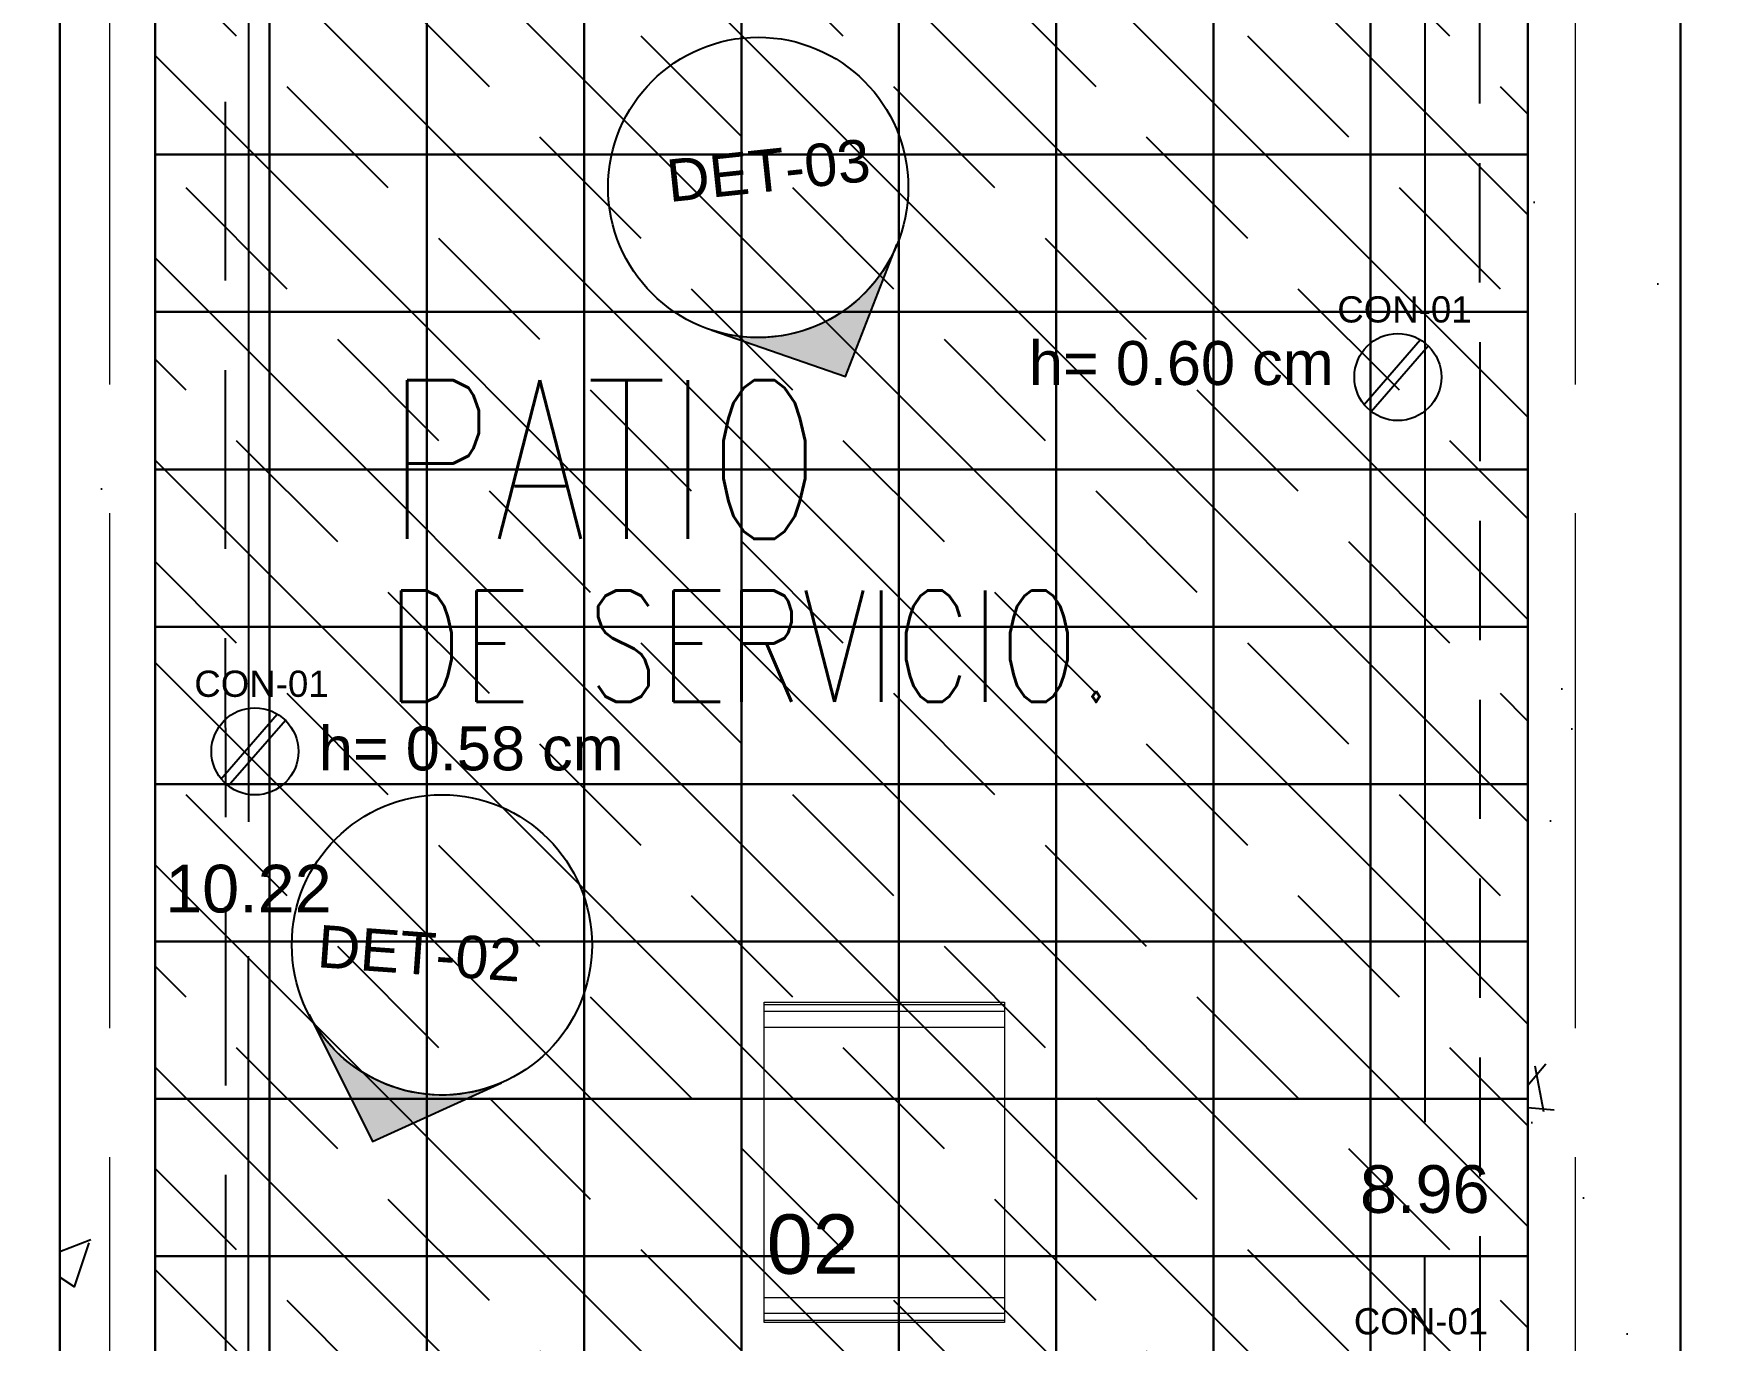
# Model space of a CAD drawing. Header units: millimetres. Extents: x 10930 to 21977, y 3784 to 7635.
# Drawn here: x 10969.24 to 10972.793, y 3815.96 to 3818.699 of the extents above; entities that cross this region are included whole.
import ezdxf

# ---------------------------------------------------------------- set-up
doc = ezdxf.new("R2010")
doc.units = ezdxf.units.MM
doc.linetypes.add('ACAD_ISO02W100', pattern=[15, 12, -3])
doc.linetypes.add('X-BB-NEW$0$HIDDEN2', pattern=[0.1875, 0.125, -0.0625])
for name, color, linetype, lineweight in [('CONTACTOS', 116, 'Continuous', 18), ('COTAS', 116, 'ACAD_ISO02W100', 20), ('INFORMACION DE AREAS', 64, 'Continuous', 18), ('PLAFON', 94, 'Continuous', 25)]:
    doc.layers.add(name, color=color, linetype=linetype, lineweight=lineweight)
for name, color, linetype in [('CORTE', 224, 'Continuous'), ('IMAGENES', 80, 'Continuous'), ('MEDIDAS.', 75, 'Continuous'), ('MUROS - ARQ.', 116, 'Continuous'), ('MUROS ACABADO.', 60, 'Continuous'), ('PISO PATIO PUBLICO', 81, 'Continuous')]:
    doc.layers.add(name, color=color, linetype=linetype)
doc.layers.add('MUEBLES', color=7, linetype='Continuous', lineweight=18, true_color=0xadff5c)
doc.styles.add('ROMANS', font='romans.shx', dxfattribs={"width": 0.75})
doc.styles.get("Standard").update_dxf_attribs({"font": 'arial.ttf'})
doc.dimstyles.get("Standard").update_dxf_attribs({"dimtxt": 0.15, "dimasz": 0.18, "dimexe": 0.18, "dimexo": 0.0625, "dimgap": 0.09, "dimtad": 0, "dimtih": 1, "dimtoh": 1, "dimzin": 0, "dimdsep": 46, "dimtxsty": 'Standard', "dimblk2": 'ARCHTICK', "dimcen": 0.09, "dimadec": 0, "dimazin": 0, "dimtfac": 1, "dimtofl": 0, "dimtmove": 0, "dimatfit": 3, "dimfxl": 1, "dimtolj": 1, "dimtzin": 0, "dimarcsym": 0})

# ---------------------------------------------------------------- blocks, each defined once
blk = doc.blocks.new('*D156')
at = {"layer": 'Defpoints', "color": 0, "transparency": 16777216}
for p in [(10969.73033308479, 3822.01586480804), (10969.49504958172, 3811.795864808041), (10969.69059859015, 3811.795864808041)]:
    blk.add_point(p, dxfattribs=at)
at = {"layer": 'MEDIDAS.', "color": 0, "lineweight": -2, "transparency": 16777216}
for p, q in [((10969.73033308479, 3822.01586480804), (10969.69059859015, 3822.01586480804)), ((10969.69059859015, 3821.91586480804), (10969.69059859015, 3817.046922106812)), ((10969.69059859015, 3811.895864808041), (10969.69059859015, 3816.764807509268)), ((10969.49504958172, 3811.795864808041), (10969.69059859015, 3811.795864808041))]:
    blk.add_line(p, q, dxfattribs=at)
at = {"layer": 'MEDIDAS.', "color": 0, "transparency": 16777216}
for points in [[(10969.67393192348, 3821.91586480804), (10969.70726525681, 3821.91586480804), (10969.69059859015, 3822.01586480804)], [(10969.67393192348, 3811.895864808041), (10969.70726525681, 3811.895864808041), (10969.69059859015, 3811.795864808041)]]:
    blk.add_solid(points, dxfattribs=at)
at = {"layer": 'MEDIDAS.', "color": 0, "transparency": 16777216, "insert": (10969.69059859015, 3816.905864808042), "char_height": 0.1, "attachment_point": 5}
blk.add_mtext('\\A1;10.22', dxfattribs=at)
blk = doc.blocks.new('_ArchTick')
at = {"color": 0, "linetype": 'ByBlock', "const_width": 0.15}
blk.add_lwpolyline([(-0.5, -0.5), (0.5, 0.5)], dxfattribs=at)
blk = doc.blocks.new('*D157')
at = {"layer": 'Defpoints', "color": 0, "transparency": 16777216}
for p in [(10972.37504958172, 3820.75586480804), (10972.15854647204, 3811.79586480804), (10972.37504958172, 3811.79586480804)]:
    blk.add_point(p, dxfattribs=at)
at = {"layer": 'MEDIDAS.', "color": 0, "lineweight": -2, "transparency": 16777216}
for p, q in [((10972.37504958172, 3820.75586480804), (10972.15854647204, 3820.75586480804)), ((10972.15854647204, 3820.65586480804), (10972.15854647204, 3816.416922106812)), ((10972.15854647204, 3811.89586480804), (10972.15854647204, 3816.134807509268)), ((10972.37504958172, 3811.79586480804), (10972.15854647204, 3811.79586480804))]:
    blk.add_line(p, q, dxfattribs=at)
at = {"layer": 'MEDIDAS.', "color": 0, "transparency": 16777216}
for points in [[(10972.14187980538, 3820.65586480804), (10972.17521313871, 3820.65586480804), (10972.15854647204, 3820.75586480804)], [(10972.14187980538, 3811.89586480804), (10972.17521313871, 3811.89586480804), (10972.15854647204, 3811.79586480804)]]:
    blk.add_solid(points, dxfattribs=at)
at = {"layer": 'MEDIDAS.', "color": 0, "transparency": 16777216, "insert": (10972.15854647204, 3816.275864808042), "char_height": 0.1, "attachment_point": 5}
blk.add_mtext('\\A1;8.96', dxfattribs=at)
blk = doc.blocks.new('contactos verdes')
at = {"layer": 'CONTACTOS', "lineweight": -3}
for p, q in [((10969.6327889929, 3817.136247139753), (10969.75099027593, 3817.272717768882)), ((10969.64811186494, 3817.122412171466), (10969.7681011776, 3817.259925018298))]:
    blk.add_line(p, q, dxfattribs=at)
blk.add_circle((10969.70426954339, 3817.194335356585), 0.09125036660980475, dxfattribs=at)
at = {"layer": 'CONTACTOS', "color": 7}
for p in [(10969.57711647813, 3817.308757192327), (10972.00975404698, 3815.971741214884)]:
    blk.add_text('CON-01', height=0.05503624369423085, dxfattribs=at).set_placement(p)
at = {"layer": 'CONTACTOS', "color": 124}
blk.add_text('h= 0.58 cm', height=0.09204336248979246, dxfattribs=at).set_placement((10969.8383822914, 3817.154561897663))
blk = doc.blocks.new('COTAS COLOR VERDE')
at = {"layer": 'COTAS', "ltscale": 0.09}
for points in [[(10969.40013195667, 3811.213733478573), (10969.40013195667, 3822.792661706981)], [(10972.47504958172, 3811.213733478573), (10972.47504958172, 3822.792661706981)]]:
    blk.add_lwpolyline(points, dxfattribs=at)
blk = doc.blocks.new('PISO VERDE')
at = {"layer": 'PISO PATIO PUBLICO'}
for points in [[(10969.49504958172, 3818.44586480804), (10969.49504958172, 3818.77586480804), (10969.73504958172, 3818.77586480804), (10969.73504958172, 3818.44586480804), (10969.49504958172, 3818.44586480804)], [(10969.73504958172, 3818.44586480804), (10969.73504958172, 3818.77586480804), (10970.06504958172, 3818.77586480804), (10970.06504958172, 3818.44586480804), (10969.73504958172, 3818.44586480804)], [(10970.06504958172, 3818.44586480804), (10970.06504958172, 3818.77586480804), (10970.39504958172, 3818.77586480804), (10970.39504958172, 3818.44586480804), (10970.06504958172, 3818.44586480804)], [(10970.39504958172, 3818.44586480804), (10970.39504958172, 3818.77586480804), (10970.72504958172, 3818.77586480804), (10970.72504958172, 3818.44586480804), (10970.39504958172, 3818.44586480804)], [(10970.72504958172, 3818.44586480804), (10970.72504958172, 3818.77586480804), (10971.05504958172, 3818.77586480804), (10971.05504958172, 3818.44586480804), (10970.72504958172, 3818.44586480804)], [(10971.05504958172, 3818.44586480804), (10971.05504958172, 3818.77586480804), (10971.38504958172, 3818.77586480804), (10971.38504958172, 3818.44586480804), (10971.05504958172, 3818.44586480804)], [(10971.38504958172, 3818.44586480804), (10971.38504958172, 3818.77586480804), (10971.71504958172, 3818.77586480804), (10971.71504958172, 3818.44586480804), (10971.38504958172, 3818.44586480804)], [(10971.71504958172, 3818.44586480804), (10971.71504958172, 3818.77586480804), (10972.04504958172, 3818.77586480804), (10972.04504958172, 3818.44586480804), (10971.71504958172, 3818.44586480804)], [(10972.04504958172, 3818.44586480804), (10972.04504958172, 3818.77586480804), (10972.37504958172, 3818.77586480804), (10972.37504958172, 3818.44586480804), (10972.04504958172, 3818.44586480804)], [(10969.49504958172, 3818.11586480804), (10969.49504958172, 3818.44586480804), (10969.73504958172, 3818.44586480804), (10969.73504958172, 3818.11586480804), (10969.49504958172, 3818.11586480804)], [(10969.73504958172, 3818.11586480804), (10969.73504958172, 3818.44586480804), (10970.06504958172, 3818.44586480804), (10970.06504958172, 3818.11586480804), (10969.73504958172, 3818.11586480804)], [(10970.06504958172, 3818.11586480804), (10970.06504958172, 3818.44586480804), (10970.39504958172, 3818.44586480804), (10970.39504958172, 3818.11586480804), (10970.06504958172, 3818.11586480804)], [(10970.39504958172, 3818.11586480804), (10970.39504958172, 3818.44586480804), (10970.72504958172, 3818.44586480804), (10970.72504958172, 3818.11586480804), (10970.39504958172, 3818.11586480804)], [(10970.72504958172, 3818.11586480804), (10970.72504958172, 3818.44586480804), (10971.05504958172, 3818.44586480804), (10971.05504958172, 3818.11586480804), (10970.72504958172, 3818.11586480804)], [(10971.05504958172, 3818.11586480804), (10971.05504958172, 3818.44586480804), (10971.38504958172, 3818.44586480804), (10971.38504958172, 3818.11586480804), (10971.05504958172, 3818.11586480804)], [(10971.38504958172, 3818.11586480804), (10971.38504958172, 3818.44586480804), (10971.71504958172, 3818.44586480804), (10971.71504958172, 3818.11586480804), (10971.38504958172, 3818.11586480804)], [(10971.71504958172, 3818.11586480804), (10971.71504958172, 3818.44586480804), (10972.04504958172, 3818.44586480804), (10972.04504958172, 3818.11586480804), (10971.71504958172, 3818.11586480804)], [(10972.04504958172, 3818.11586480804), (10972.04504958172, 3818.44586480804), (10972.37504958172, 3818.44586480804), (10972.37504958172, 3818.11586480804), (10972.04504958172, 3818.11586480804)], [(10969.49504958172, 3817.785864808041), (10969.49504958172, 3818.11586480804), (10969.73504958172, 3818.11586480804), (10969.73504958172, 3817.785864808041), (10969.49504958172, 3817.785864808041)], [(10969.73504958172, 3817.785864808041), (10969.73504958172, 3818.11586480804), (10970.06504958172, 3818.11586480804), (10970.06504958172, 3817.785864808041), (10969.73504958172, 3817.785864808041)], [(10970.06504958172, 3817.785864808041), (10970.06504958172, 3818.11586480804), (10970.39504958172, 3818.11586480804), (10970.39504958172, 3817.785864808041), (10970.06504958172, 3817.785864808041)], [(10970.39504958172, 3817.785864808041), (10970.39504958172, 3818.11586480804), (10970.72504958172, 3818.11586480804), (10970.72504958172, 3817.785864808041), (10970.39504958172, 3817.785864808041)], [(10970.72504958172, 3817.785864808041), (10970.72504958172, 3818.11586480804), (10971.05504958172, 3818.11586480804), (10971.05504958172, 3817.785864808041), (10970.72504958172, 3817.785864808041)], [(10971.05504958172, 3817.785864808041), (10971.05504958172, 3818.11586480804), (10971.38504958172, 3818.11586480804), (10971.38504958172, 3817.785864808041), (10971.05504958172, 3817.785864808041)], [(10971.38504958172, 3817.785864808041), (10971.38504958172, 3818.11586480804), (10971.71504958172, 3818.11586480804), (10971.71504958172, 3817.785864808041), (10971.38504958172, 3817.785864808041)], [(10971.71504958172, 3817.785864808041), (10971.71504958172, 3818.11586480804), (10972.04504958172, 3818.11586480804), (10972.04504958172, 3817.785864808041), (10971.71504958172, 3817.785864808041)], [(10972.04504958172, 3817.785864808041), (10972.04504958172, 3818.11586480804), (10972.37504958172, 3818.11586480804), (10972.37504958172, 3817.785864808041), (10972.04504958172, 3817.785864808041)], [(10969.49504958172, 3817.455864808041), (10969.49504958172, 3817.785864808041), (10969.73504958172, 3817.785864808041), (10969.73504958172, 3817.455864808041), (10969.49504958172, 3817.455864808041)], [(10969.73504958172, 3817.455864808041), (10969.73504958172, 3817.785864808041), (10970.06504958172, 3817.785864808041), (10970.06504958172, 3817.455864808041), (10969.73504958172, 3817.455864808041)], [(10970.06504958172, 3817.455864808041), (10970.06504958172, 3817.785864808041), (10970.39504958172, 3817.785864808041), (10970.39504958172, 3817.455864808041), (10970.06504958172, 3817.455864808041)], [(10970.39504958172, 3817.455864808041), (10970.39504958172, 3817.785864808041), (10970.72504958172, 3817.785864808041), (10970.72504958172, 3817.455864808041), (10970.39504958172, 3817.455864808041)], [(10970.72504958172, 3817.455864808041), (10970.72504958172, 3817.785864808041), (10971.05504958172, 3817.785864808041), (10971.05504958172, 3817.455864808041), (10970.72504958172, 3817.455864808041)], [(10971.05504958172, 3817.455864808041), (10971.05504958172, 3817.785864808041), (10971.38504958172, 3817.785864808041), (10971.38504958172, 3817.455864808041), (10971.05504958172, 3817.455864808041)], [(10971.38504958172, 3817.455864808041), (10971.38504958172, 3817.785864808041), (10971.71504958172, 3817.785864808041), (10971.71504958172, 3817.455864808041), (10971.38504958172, 3817.455864808041)], [(10971.71504958172, 3817.455864808041), (10971.71504958172, 3817.785864808041), (10972.04504958172, 3817.785864808041), (10972.04504958172, 3817.455864808041), (10971.71504958172, 3817.455864808041)], [(10972.04504958172, 3817.455864808041), (10972.04504958172, 3817.785864808041), (10972.37504958172, 3817.785864808041), (10972.37504958172, 3817.455864808041), (10972.04504958172, 3817.455864808041)], [(10969.49504958172, 3817.125864808041), (10969.49504958172, 3817.455864808041), (10969.73504958172, 3817.455864808041), (10969.73504958172, 3817.125864808041), (10969.49504958172, 3817.125864808041)], [(10969.73504958172, 3817.125864808041), (10969.73504958172, 3817.455864808041), (10970.06504958172, 3817.455864808041), (10970.06504958172, 3817.125864808041), (10969.73504958172, 3817.125864808041)], [(10970.06504958172, 3817.125864808041), (10970.06504958172, 3817.455864808041), (10970.39504958172, 3817.455864808041), (10970.39504958172, 3817.125864808041), (10970.06504958172, 3817.125864808041)], [(10970.39504958172, 3817.125864808041), (10970.39504958172, 3817.455864808041), (10970.72504958172, 3817.455864808041), (10970.72504958172, 3817.125864808041), (10970.39504958172, 3817.125864808041)], [(10970.72504958172, 3817.125864808041), (10970.72504958172, 3817.455864808041), (10971.05504958172, 3817.455864808041), (10971.05504958172, 3817.125864808041), (10970.72504958172, 3817.125864808041)], [(10971.05504958172, 3817.125864808041), (10971.05504958172, 3817.455864808041), (10971.38504958172, 3817.455864808041), (10971.38504958172, 3817.125864808041), (10971.05504958172, 3817.125864808041)], [(10971.38504958172, 3817.125864808041), (10971.38504958172, 3817.455864808041), (10971.71504958172, 3817.455864808041), (10971.71504958172, 3817.125864808041), (10971.38504958172, 3817.125864808041)], [(10971.71504958172, 3817.125864808041), (10971.71504958172, 3817.455864808041), (10972.04504958172, 3817.455864808041), (10972.04504958172, 3817.125864808041), (10971.71504958172, 3817.125864808041)], [(10972.04504958172, 3817.125864808041), (10972.04504958172, 3817.455864808041), (10972.37504958172, 3817.455864808041), (10972.37504958172, 3817.125864808041), (10972.04504958172, 3817.125864808041)], [(10969.49504958172, 3816.795864808041), (10969.49504958172, 3817.125864808041), (10969.73504958172, 3817.125864808041), (10969.73504958172, 3816.795864808041), (10969.49504958172, 3816.795864808041)], [(10969.73504958172, 3816.795864808041), (10969.73504958172, 3817.125864808041), (10970.06504958172, 3817.125864808041), (10970.06504958172, 3816.795864808041), (10969.73504958172, 3816.795864808041)], [(10970.06504958172, 3816.795864808041), (10970.06504958172, 3817.125864808041), (10970.39504958172, 3817.125864808041), (10970.39504958172, 3816.795864808041), (10970.06504958172, 3816.795864808041)], [(10970.39504958172, 3816.795864808041), (10970.39504958172, 3817.125864808041), (10970.72504958172, 3817.125864808041), (10970.72504958172, 3816.795864808041), (10970.39504958172, 3816.795864808041)], [(10970.72504958172, 3816.795864808041), (10970.72504958172, 3817.125864808041), (10971.05504958172, 3817.125864808041), (10971.05504958172, 3816.795864808041), (10970.72504958172, 3816.795864808041)], [(10971.05504958172, 3816.795864808041), (10971.05504958172, 3817.125864808041), (10971.38504958172, 3817.125864808041), (10971.38504958172, 3816.795864808041), (10971.05504958172, 3816.795864808041)], [(10971.38504958172, 3816.795864808041), (10971.38504958172, 3817.125864808041), (10971.71504958172, 3817.125864808041), (10971.71504958172, 3816.795864808041), (10971.38504958172, 3816.795864808041)], [(10971.71504958172, 3816.795864808041), (10971.71504958172, 3817.125864808041), (10972.04504958172, 3817.125864808041), (10972.04504958172, 3816.795864808041), (10971.71504958172, 3816.795864808041)], [(10972.04504958172, 3816.795864808041), (10972.04504958172, 3817.125864808041), (10972.37504958172, 3817.125864808041), (10972.37504958172, 3816.795864808041), (10972.04504958172, 3816.795864808041)], [(10969.49504958172, 3816.465864808041), (10969.49504958172, 3816.795864808041), (10969.73504958172, 3816.795864808041), (10969.73504958172, 3816.465864808041), (10969.49504958172, 3816.465864808041)], [(10969.73504958172, 3816.465864808041), (10969.73504958172, 3816.795864808041), (10970.06504958172, 3816.795864808041), (10970.06504958172, 3816.465864808041), (10969.73504958172, 3816.465864808041)], [(10970.06504958172, 3816.465864808041), (10970.06504958172, 3816.795864808041), (10970.39504958172, 3816.795864808041), (10970.39504958172, 3816.465864808041), (10970.06504958172, 3816.465864808041)], [(10970.39504958172, 3816.465864808041), (10970.39504958172, 3816.795864808041), (10970.72504958172, 3816.795864808041), (10970.72504958172, 3816.465864808041), (10970.39504958172, 3816.465864808041)], [(10970.72504958172, 3816.465864808041), (10970.72504958172, 3816.795864808041), (10971.05504958172, 3816.795864808041), (10971.05504958172, 3816.465864808041), (10970.72504958172, 3816.465864808041)], [(10971.05504958172, 3816.465864808041), (10971.05504958172, 3816.795864808041), (10971.38504958172, 3816.795864808041), (10971.38504958172, 3816.465864808041), (10971.05504958172, 3816.465864808041)], [(10971.38504958172, 3816.465864808041), (10971.38504958172, 3816.795864808041), (10971.71504958172, 3816.795864808041), (10971.71504958172, 3816.465864808041), (10971.38504958172, 3816.465864808041)], [(10971.71504958172, 3816.465864808041), (10971.71504958172, 3816.795864808041), (10972.04504958172, 3816.795864808041), (10972.04504958172, 3816.465864808041), (10971.71504958172, 3816.465864808041)], [(10972.04504958172, 3816.465864808041), (10972.04504958172, 3816.795864808041), (10972.37504958172, 3816.795864808041), (10972.37504958172, 3816.465864808041), (10972.04504958172, 3816.465864808041)], [(10969.49504958172, 3816.135864808041), (10969.49504958172, 3816.465864808041), (10969.73504958172, 3816.465864808041), (10969.73504958172, 3816.135864808041), (10969.49504958172, 3816.135864808041)], [(10969.73504958172, 3816.135864808041), (10969.73504958172, 3816.465864808041), (10970.06504958172, 3816.465864808041), (10970.06504958172, 3816.135864808041), (10969.73504958172, 3816.135864808041)], [(10970.06504958172, 3816.135864808041), (10970.06504958172, 3816.465864808041), (10970.39504958172, 3816.465864808041), (10970.39504958172, 3816.135864808041), (10970.06504958172, 3816.135864808041)], [(10970.39504958172, 3816.135864808041), (10970.39504958172, 3816.465864808041), (10970.72504958172, 3816.465864808041), (10970.72504958172, 3816.135864808041), (10970.39504958172, 3816.135864808041)], [(10970.72504958172, 3816.135864808041), (10970.72504958172, 3816.465864808041), (10971.05504958172, 3816.465864808041), (10971.05504958172, 3816.135864808041), (10970.72504958172, 3816.135864808041)], [(10971.05504958172, 3816.135864808041), (10971.05504958172, 3816.465864808041), (10971.38504958172, 3816.465864808041), (10971.38504958172, 3816.135864808041), (10971.05504958172, 3816.135864808041)], [(10971.38504958172, 3816.135864808041), (10971.38504958172, 3816.465864808041), (10971.71504958172, 3816.465864808041), (10971.71504958172, 3816.135864808041), (10971.38504958172, 3816.135864808041)], [(10971.71504958172, 3816.135864808041), (10971.71504958172, 3816.465864808041), (10972.04504958172, 3816.465864808041), (10972.04504958172, 3816.135864808041), (10971.71504958172, 3816.135864808041)], [(10972.04504958172, 3816.135864808041), (10972.04504958172, 3816.465864808041), (10972.37504958172, 3816.465864808041), (10972.37504958172, 3816.135864808041), (10972.04504958172, 3816.135864808041)], [(10969.49504958172, 3815.805864808041), (10969.49504958172, 3816.135864808041), (10969.73504958172, 3816.135864808041), (10969.73504958172, 3815.805864808041), (10969.49504958172, 3815.805864808041)], [(10969.73504958172, 3815.805864808041), (10969.73504958172, 3816.135864808041), (10970.06504958172, 3816.135864808041), (10970.06504958172, 3815.805864808041), (10969.73504958172, 3815.805864808041)], [(10970.06504958172, 3815.805864808041), (10970.06504958172, 3816.135864808041), (10970.39504958172, 3816.135864808041), (10970.39504958172, 3815.805864808041), (10970.06504958172, 3815.805864808041)], [(10970.39504958172, 3815.805864808041), (10970.39504958172, 3816.135864808041), (10970.72504958172, 3816.135864808041), (10970.72504958172, 3815.805864808041), (10970.39504958172, 3815.805864808041)], [(10970.72504958172, 3815.805864808041), (10970.72504958172, 3816.135864808041), (10971.05504958172, 3816.135864808041), (10971.05504958172, 3815.805864808041), (10970.72504958172, 3815.805864808041)], [(10971.05504958172, 3815.805864808041), (10971.05504958172, 3816.135864808041), (10971.38504958172, 3816.135864808041), (10971.38504958172, 3815.805864808041), (10971.05504958172, 3815.805864808041)], [(10971.38504958172, 3815.805864808041), (10971.38504958172, 3816.135864808041), (10971.71504958172, 3816.135864808041), (10971.71504958172, 3815.805864808041), (10971.38504958172, 3815.805864808041)], [(10971.71504958172, 3815.805864808041), (10971.71504958172, 3816.135864808041), (10972.04504958172, 3816.135864808041), (10972.04504958172, 3815.805864808041), (10971.71504958172, 3815.805864808041)], [(10972.04504958172, 3815.805864808041), (10972.04504958172, 3816.135864808041), (10972.37504958172, 3816.135864808041), (10972.37504958172, 3815.805864808041), (10972.04504958172, 3815.805864808041)]]:
    blk.add_lwpolyline(points, dxfattribs=at)
blk = doc.blocks.new('FLECHA DOS')
at = {"layer": 'CORTE'}
blk.add_line((10970.72504958172, 3809.121042254999), (10970.72504958172, 3823.697857952679), dxfattribs=at)

msp = doc.modelspace()

# ---------------------------------------------------------------- hatches: boundary and pattern name
at = {"layer": 'IMAGENES'}
h = msp.add_hatch(color=60, dxfattribs=at)
h.dxf.hatch_style = 1
edge = h.paths.add_edge_path()
edge.add_line((10970.66264435645, 3818.077668954958), (10970.94336895009, 3817.980362838723))
edge.add_line((10970.94336895009, 3817.980362838723), (10971.05126992355, 3818.257187977859))
edge.add_arc((10970.76010279467, 3818.377100256474), 0.3148924443475672, 251.9710472100234, 337.61651151738965, ccw=False)
h = msp.add_hatch(color=60, dxfattribs=at)
h.dxf.hatch_style = 1
edge = h.paths.add_edge_path()
edge.add_line((10969.81778033408, 3816.642292222846), (10969.95076757608, 3816.376605995885))
edge.add_line((10969.95076757608, 3816.376605995885), (10970.22131436023, 3816.499403452363))
edge.add_arc((10970.09663888931, 3816.788563059599), 0.3148924443469711, 207.6785449928025, 293.32400930023863, ccw=False)
at = {"layer": 'MUROS ACABADO.'}
h = msp.add_hatch(dxfattribs=at)
h.set_pattern_fill('AR-CONC', color=50, scale=0.006)
h.set_pattern_definition([(49.99999999999999, (0, 0), (1.093108013976024, -0.09563451323341852), [0.1143, -1.2573]), (355, (0, 0), (-0.2114605285498161, 1.146341071434211), [0.09144000000000001, -1.00584350502]), (100.4514447, (0.091092042, -0.007969521), (0.8816474825421197, 1.050706511473171), [0.0971400528, -1.0685414676]), (46.18420000000002, (0, 0.3048), (1.626474245352779, -0.2522539675963629), [0.17145, -1.88595]), (96.63555760999996, (0.1355394, 0.283779), (1.424424804309018, 1.484556747586329), [0.14571013884, -1.60281364896]), (351.1841511700001, (0, 0.3048), (1.424424804389862, 1.484556747513196), [0.13715980242, -1.50875839152]), (21, (0.1524, 0.2286), (0.9096863476147949, -0.6135911891225256), [0.1143, -1.2573]), (326.0000000000001, (0.1524, 0.2286), (0.3708121700858825, 1.105127796733916), [0.09144000000000001, -1.00584]), (71.45144499999999, (0.2282071956, 0.1774674006), (1.280498515672297, 0.4915366133154315), [0.09714005280000002, -1.0685396256]), (37.50000000000001, (0, 0), (0.0185316195035509, 0.5073302332389187), [0, -0.9936480000000001, 0, -1.02108, 0, -1.00965]), (7.499999999999999, (0, 0), (0.4009179750618345, 0.6010834489087171), [0, -0.5821679999999999, 0, -0.970788, 0, -0.38481]), (327.5, (-0.339852, 0), (0.8135435710012284, -0.03437246395604066), [0, -0.381, 0, -1.18872, 0, -1.57734]), (317.5, (-0.492252, 0), (0.8887750883161083, 0.1525589461999982), [0, -0.4953, 0, -0.789432, 0, -1.12014])])
h.paths.add_polyline_path([(10969.29504958172, 3822.21586480804), (10972.69504958172, 3822.21586480804), (10972.69504958172, 3811.79586480804), (10972.37504958172, 3811.79586480804), (10972.37504958172, 3822.01586480804), (10969.49504958172, 3822.01586480804), (10969.49504958172, 3811.795864808041), (10969.29504958172, 3811.795864808041)])
h = msp.add_hatch(color=253, dxfattribs=at)
h.dxf.hatch_style = 1
h.paths.add_polyline_path([(10970.97669844339, 3815.581022545257), (10973.30669844339, 3815.581022545258)], flags=0)
edge = h.paths.add_edge_path(flags=17)
edge.add_line((10970.97669844339, 3815.581022545257), (10973.30669844339, 3815.581022545258))
edge.add_line((10970.97669844339, 3815.581022545258), (10970.97669844339, 3813.005057409418))
edge.add_line((10970.97669844339, 3813.005057409418), (10973.30669844339, 3813.005057409418))
edge.add_line((10973.30669844339, 3813.005057409418), (10973.30669844339, 3814.305057409417))
edge.add_line((10973.30669844339, 3814.305057409417), (10973.38669844339, 3814.305057409418))
edge.add_line((10973.38669844339, 3814.305057409418), (10973.38669844339, 3814.275057409418))
edge.add_line((10973.38669844339, 3814.275057409418), (10973.40669844339, 3814.275057409418))
edge.add_line((10973.40669844339, 3814.275057409418), (10973.40669844339, 3812.905057409418))
edge.add_line((10973.40669844339, 3812.905057409418), (10970.97669844339, 3812.905057409417))
edge.add_line((10970.97669844339, 3812.905057409417), (10970.97669844339, 3812.851022545258))
edge.add_line((10970.97669844339, 3812.851022545258), (10970.97669844339, 3812.751022545258))
edge.add_line((10970.97669844339, 3812.751022545258), (10970.73669844339, 3812.751022545258))
edge.add_line((10970.73669844339, 3812.751022545258), (10970.73669844339, 3802.651022545258))
edge.add_line((10970.73669844339, 3802.651022545258), (10971.24669844339, 3802.651022545258))
edge.add_line((10971.24669844339, 3802.651022545258), (10971.24669844339, 3802.551022545259))
edge.add_line((10971.24669844339, 3802.551022545259), (10970.63669844339, 3802.551022545259))
edge.add_line((10970.63669844339, 3802.551022545259), (10970.63669844339, 3812.851022545258))
edge.add_line((10970.63669844339, 3812.851022545258), (10970.87669844339, 3812.851022545258))
edge.add_line((10970.87669844339, 3812.851022545258), (10970.87669844339, 3815.581022545257))
edge.add_line((10970.87669844339, 3815.581022545257), (10968.50669844339, 3815.581022545258))
edge.add_line((10968.50669844339, 3815.581022545258), (10968.50669844339, 3814.981022545257))
edge.add_line((10968.50669844339, 3814.981022545257), (10967.33669844339, 3814.981022545259))
edge.add_line((10967.33669844339, 3814.981022545259), (10967.33669844339, 3818.621022545258))
edge.add_line((10967.33669844339, 3818.621022545258), (10967.73669844339, 3818.621022545258))
edge.add_line((10967.73669844339, 3818.621022545258), (10967.73669844339, 3818.521022545257))
edge.add_line((10967.73669844339, 3818.521022545257), (10967.43669844339, 3818.521022545258))
edge.add_line((10967.43669844339, 3818.521022545258), (10967.43669844339, 3815.681022545258))
edge.add_line((10967.43669844339, 3815.681022545258), (10967.45669844339, 3815.681022545258))
edge.add_line((10967.45669844339, 3815.681022545258), (10967.45669844339, 3815.081022545258))
edge.add_line((10967.45669844339, 3815.081022545258), (10968.40669844339, 3815.081022545258))
edge.add_line((10968.40669844339, 3815.081022545258), (10968.40669844339, 3815.681022545258))
edge.add_line((10968.40669844339, 3815.681022545258), (10973.40669844339, 3815.681022545258))
edge.add_line((10973.40669844339, 3815.681022545258), (10973.40669844338, 3816.281022545258))
edge.add_line((10973.40669844338, 3816.281022545258), (10974.60669844339, 3816.281022545258))
edge.add_line((10974.60669844339, 3816.281022545258), (10974.60669844339, 3815.681022545259))
edge.add_line((10974.60669844339, 3815.681022545259), (10977.12669844339, 3815.681022545257))
edge.add_line((10977.12669844339, 3815.681022545257), (10977.12669844339, 3815.096022545259))
edge.add_line((10977.12669844339, 3815.096022545259), (10977.04169844339, 3815.096022545259))
edge.add_line((10977.04169844339, 3815.096022545259), (10977.04169844339, 3815.131022545258))
edge.add_line((10977.04169844339, 3815.131022545258), (10977.02669844339, 3815.131022545258))
edge.add_line((10977.02669844339, 3815.131022545258), (10977.02669844339, 3815.581022545258))
edge.add_line((10977.02669844339, 3815.581022545258), (10974.50669844339, 3815.581022545258))
edge.add_line((10974.50669844339, 3815.581022545258), (10974.50669844339, 3816.181022545258))
edge.add_line((10974.50669844339, 3816.181022545258), (10973.50669844339, 3816.181022545258))
edge.add_line((10973.50669844339, 3816.181022545258), (10973.50669844339, 3815.031022545258))
edge.add_line((10973.50669844339, 3815.031022545258), (10973.40669844339, 3815.031022545258))
edge.add_line((10973.40669844339, 3815.031022545258), (10973.38669844339, 3815.031022545258))
edge.add_line((10973.38669844339, 3815.031022545258), (10973.38669844339, 3815.001022545258))
edge.add_line((10973.38669844339, 3815.001022545258), (10973.30669844339, 3815.001022545257))
edge.add_line((10973.30669844339, 3815.001022545257), (10973.30669844339, 3815.031022545258))
edge.add_line((10973.30669844339, 3815.031022545258), (10973.30669844339, 3815.581022545258))
edge = h.paths.add_edge_path()
edge.add_line((10971.24669844339, 3802.551022545259), (10971.34669844339, 3802.551022545259))
edge.add_line((10971.24669844339, 3801.471022545259), (10971.24669844339, 3802.551022545259))
edge.add_line((10971.24669844339, 3801.471022545259), (10970.64669844339, 3801.471022545259))
edge.add_line((10970.64669844339, 3801.471022545259), (10970.64669844339, 3798.491022545258))
edge.add_line((10970.64669844339, 3798.491022545258), (10971.38099373292, 3798.491022545258))
edge.add_line((10971.38099373292, 3798.491022545258), (10971.06288708056, 3796.039019220637))
edge.add_line((10971.06288708056, 3796.039019220637), (10973.37669844339, 3796.039019220637))
edge.add_line((10973.37669844339, 3796.039019220637), (10973.37669844339, 3796.939019220637))
edge.add_line((10973.37669844339, 3796.939019220637), (10973.27669844339, 3796.939019220637))
edge.add_line((10973.27669844339, 3796.939019220637), (10973.27669844339, 3796.139019220637))
edge.add_line((10973.27669844339, 3796.139019220637), (10971.17669844339, 3796.139019220637))
edge.add_line((10971.17669844339, 3796.139019220637), (10971.49396706983, 3798.631022545259))
edge.add_line((10971.49396706983, 3798.631022545259), (10971.39396706983, 3798.631022545259))
edge.add_line((10971.39396706983, 3798.631022545259), (10971.39396706983, 3798.591022545259))
edge.add_line((10971.39396706983, 3798.591022545259), (10970.74669844339, 3798.591022545259))
edge.add_line((10970.74669844339, 3798.591022545259), (10970.74669844339, 3801.371022545259))
edge.add_line((10970.74669844339, 3801.371022545259), (10971.34669844339, 3801.371022545259))
edge.add_line((10971.34669844339, 3801.371022545259), (10971.34669844339, 3802.551022545259))
edge = h.paths.add_edge_path(flags=17)
edge.add_line((10973.30669844339, 3815.581022545258), (10970.97669844339, 3815.581022545258))
edge.add_line((10973.30669844339, 3815.031022545258), (10973.30669844339, 3815.581022545258))
edge.add_line((10973.30669844339, 3815.001022545257), (10973.30669844339, 3815.031022545258))
edge.add_line((10973.38669844339, 3815.001022545258), (10973.30669844339, 3815.001022545257))
edge.add_line((10973.38669844339, 3815.031022545258), (10973.38669844339, 3815.001022545258))
edge.add_line((10973.40669844339, 3815.031022545258), (10973.38669844339, 3815.031022545258))
edge.add_line((10973.50669844339, 3815.031022545258), (10973.40669844339, 3815.031022545258))
edge.add_line((10973.50669844339, 3816.181022545258), (10973.50669844339, 3815.031022545258))
edge.add_line((10974.50669844339, 3816.181022545258), (10973.50669844339, 3816.181022545258))
edge.add_line((10974.50669844339, 3815.581022545258), (10974.50669844339, 3816.181022545258))
edge.add_line((10977.02669844339, 3815.581022545258), (10974.50669844339, 3815.581022545258))
edge.add_line((10977.02669844339, 3815.131022545258), (10977.02669844339, 3815.581022545258))
edge.add_line((10977.04169844339, 3815.131022545258), (10977.02669844339, 3815.131022545258))
edge.add_line((10977.04169844339, 3815.096022545259), (10977.04169844339, 3815.131022545258))
edge.add_line((10977.12669844339, 3815.096022545259), (10977.04169844339, 3815.096022545259))
edge.add_line((10977.12669844339, 3815.681022545257), (10977.12669844339, 3815.096022545259))
edge.add_line((10974.60669844339, 3815.681022545259), (10977.12669844339, 3815.681022545257))
edge.add_line((10974.60669844339, 3816.281022545258), (10974.60669844339, 3815.681022545259))
edge.add_line((10973.40669844338, 3816.281022545258), (10974.60669844339, 3816.281022545258))
edge.add_line((10973.40669844339, 3815.681022545258), (10973.40669844338, 3816.281022545258))
edge.add_line((10968.40669844339, 3815.681022545258), (10973.40669844339, 3815.681022545258))
edge.add_line((10968.40669844339, 3815.081022545258), (10968.40669844339, 3815.681022545258))
edge.add_line((10967.45669844339, 3815.081022545258), (10968.40669844339, 3815.081022545258))
edge.add_line((10967.45669844339, 3815.681022545258), (10967.45669844339, 3815.081022545258))
edge.add_line((10967.43669844339, 3815.681022545258), (10967.45669844339, 3815.681022545258))
edge.add_line((10967.43669844339, 3818.521022545258), (10967.43669844339, 3815.681022545258))
edge.add_line((10967.73669844339, 3818.521022545257), (10967.43669844339, 3818.521022545258))
edge.add_line((10967.73669844339, 3818.621022545258), (10967.73669844339, 3818.521022545257))
edge.add_line((10967.33669844339, 3818.621022545258), (10967.73669844339, 3818.621022545258))
edge.add_line((10967.33669844339, 3814.981022545259), (10967.33669844339, 3818.621022545258))
edge.add_line((10968.50669844339, 3814.981022545257), (10967.33669844339, 3814.981022545259))
edge.add_line((10968.50669844339, 3815.581022545258), (10968.50669844339, 3814.981022545257))
edge.add_line((10970.87669844339, 3815.581022545257), (10968.50669844339, 3815.581022545258))
edge.add_line((10970.87669844339, 3812.851022545258), (10970.87669844339, 3815.581022545257))
edge.add_line((10970.63669844339, 3812.851022545258), (10970.87669844339, 3812.851022545258))
edge.add_line((10970.63669844339, 3802.551022545259), (10970.63669844339, 3812.851022545258))
edge.add_line((10971.24669844339, 3802.551022545259), (10970.63669844339, 3802.551022545259))
edge.add_line((10971.24669844339, 3802.651022545258), (10971.24669844339, 3802.551022545259))
edge.add_line((10970.73669844339, 3802.651022545258), (10971.24669844339, 3802.651022545258))
edge.add_line((10970.73669844339, 3812.751022545258), (10970.73669844339, 3802.651022545258))
edge.add_line((10970.97669844339, 3812.751022545258), (10970.73669844339, 3812.751022545258))
edge.add_line((10970.97669844339, 3812.851022545258), (10970.97669844339, 3812.751022545258))
edge.add_line((10970.97669844339, 3812.905057409417), (10970.97669844339, 3812.851022545258))
edge.add_line((10973.40669844339, 3812.905057409418), (10970.97669844339, 3812.905057409417))
edge.add_line((10973.40669844339, 3814.275057409418), (10973.40669844339, 3812.905057409418))
edge.add_line((10973.38669844339, 3814.275057409418), (10973.40669844339, 3814.275057409418))
edge.add_line((10973.38669844339, 3814.305057409418), (10973.38669844339, 3814.275057409418))
edge.add_line((10973.30669844339, 3814.305057409417), (10973.38669844339, 3814.305057409418))
edge.add_line((10973.30669844339, 3813.005057409418), (10973.30669844339, 3814.305057409417))
edge.add_line((10970.97669844339, 3813.005057409418), (10973.30669844339, 3813.005057409418))
edge.add_line((10970.97669844339, 3815.581022545258), (10970.97669844339, 3813.005057409418))
h = msp.add_hatch(color=253, dxfattribs=at)
h.dxf.hatch_style = 1
h.paths.add_polyline_path([(10970.97669844339, 3815.581022545257), (10973.30669844339, 3815.581022545258)], flags=0)
edge = h.paths.add_edge_path(flags=17)
edge.add_line((10970.97669844339, 3815.581022545257), (10973.30669844339, 3815.581022545258))
edge.add_line((10970.97669844339, 3815.581022545258), (10970.97669844339, 3813.005057409418))
edge.add_line((10970.97669844339, 3813.005057409418), (10973.30669844339, 3813.005057409418))
edge.add_line((10973.30669844339, 3813.005057409418), (10973.30669844339, 3814.305057409417))
edge.add_line((10973.30669844339, 3814.305057409417), (10973.38669844339, 3814.305057409418))
edge.add_line((10973.38669844339, 3814.305057409418), (10973.38669844339, 3814.275057409418))
edge.add_line((10973.38669844339, 3814.275057409418), (10973.40669844339, 3814.275057409418))
edge.add_line((10973.40669844339, 3814.275057409418), (10973.40669844339, 3812.905057409418))
edge.add_line((10973.40669844339, 3812.905057409418), (10970.97669844339, 3812.905057409417))
edge.add_line((10970.97669844339, 3812.905057409417), (10970.97669844339, 3812.851022545258))
edge.add_line((10970.97669844339, 3812.851022545258), (10970.97669844339, 3812.751022545258))
edge.add_line((10970.97669844339, 3812.751022545258), (10970.73669844339, 3812.751022545258))
edge.add_line((10970.73669844339, 3812.751022545258), (10970.73669844339, 3802.651022545258))
edge.add_line((10970.73669844339, 3802.651022545258), (10971.24669844339, 3802.651022545258))
edge.add_line((10971.24669844339, 3802.651022545258), (10971.24669844339, 3802.551022545259))
edge.add_line((10971.24669844339, 3802.551022545259), (10970.63669844339, 3802.551022545259))
edge.add_line((10970.63669844339, 3802.551022545259), (10970.63669844339, 3812.851022545258))
edge.add_line((10970.63669844339, 3812.851022545258), (10970.87669844339, 3812.851022545258))
edge.add_line((10970.87669844339, 3812.851022545258), (10970.87669844339, 3815.581022545257))
edge.add_line((10970.87669844339, 3815.581022545257), (10968.50669844339, 3815.581022545258))
edge.add_line((10968.50669844339, 3815.581022545258), (10968.50669844339, 3814.981022545257))
edge.add_line((10968.50669844339, 3814.981022545257), (10967.33669844339, 3814.981022545259))
edge.add_line((10967.33669844339, 3814.981022545259), (10967.33669844339, 3818.621022545258))
edge.add_line((10967.33669844339, 3818.621022545258), (10967.73669844339, 3818.621022545258))
edge.add_line((10967.73669844339, 3818.621022545258), (10967.73669844339, 3818.521022545257))
edge.add_line((10967.73669844339, 3818.521022545257), (10967.43669844339, 3818.521022545258))
edge.add_line((10967.43669844339, 3818.521022545258), (10967.43669844339, 3815.681022545258))
edge.add_line((10967.43669844339, 3815.681022545258), (10967.45669844339, 3815.681022545258))
edge.add_line((10967.45669844339, 3815.681022545258), (10967.45669844339, 3815.081022545258))
edge.add_line((10967.45669844339, 3815.081022545258), (10968.40669844339, 3815.081022545258))
edge.add_line((10968.40669844339, 3815.081022545258), (10968.40669844339, 3815.681022545258))
edge.add_line((10968.40669844339, 3815.681022545258), (10973.40669844339, 3815.681022545258))
edge.add_line((10973.40669844339, 3815.681022545258), (10973.40669844338, 3816.281022545258))
edge.add_line((10973.40669844338, 3816.281022545258), (10974.60669844339, 3816.281022545258))
edge.add_line((10974.60669844339, 3816.281022545258), (10974.60669844339, 3815.681022545259))
edge.add_line((10974.60669844339, 3815.681022545259), (10977.12669844339, 3815.681022545257))
edge.add_line((10977.12669844339, 3815.681022545257), (10977.12669844339, 3815.096022545259))
edge.add_line((10977.12669844339, 3815.096022545259), (10977.04169844339, 3815.096022545259))
edge.add_line((10977.04169844339, 3815.096022545259), (10977.04169844339, 3815.131022545258))
edge.add_line((10977.04169844339, 3815.131022545258), (10977.02669844339, 3815.131022545258))
edge.add_line((10977.02669844339, 3815.131022545258), (10977.02669844339, 3815.581022545258))
edge.add_line((10977.02669844339, 3815.581022545258), (10974.50669844339, 3815.581022545258))
edge.add_line((10974.50669844339, 3815.581022545258), (10974.50669844339, 3816.181022545258))
edge.add_line((10974.50669844339, 3816.181022545258), (10973.50669844339, 3816.181022545258))
edge.add_line((10973.50669844339, 3816.181022545258), (10973.50669844339, 3815.031022545258))
edge.add_line((10973.50669844339, 3815.031022545258), (10973.40669844339, 3815.031022545258))
edge.add_line((10973.40669844339, 3815.031022545258), (10973.38669844339, 3815.031022545258))
edge.add_line((10973.38669844339, 3815.031022545258), (10973.38669844339, 3815.001022545258))
edge.add_line((10973.38669844339, 3815.001022545258), (10973.30669844339, 3815.001022545257))
edge.add_line((10973.30669844339, 3815.001022545257), (10973.30669844339, 3815.031022545258))
edge.add_line((10973.30669844339, 3815.031022545258), (10973.30669844339, 3815.581022545258))
edge = h.paths.add_edge_path()
edge.add_line((10971.24669844339, 3802.551022545259), (10971.34669844339, 3802.551022545259))
edge.add_line((10971.24669844339, 3801.471022545259), (10971.24669844339, 3802.551022545259))
edge.add_line((10971.24669844339, 3801.471022545259), (10970.64669844339, 3801.471022545259))
edge.add_line((10970.64669844339, 3801.471022545259), (10970.64669844339, 3798.491022545258))
edge.add_line((10970.64669844339, 3798.491022545258), (10971.38099373292, 3798.491022545258))
edge.add_line((10971.38099373292, 3798.491022545258), (10971.06288708056, 3796.039019220637))
edge.add_line((10971.06288708056, 3796.039019220637), (10973.37669844339, 3796.039019220637))
edge.add_line((10973.37669844339, 3796.039019220637), (10973.37669844339, 3796.939019220637))
edge.add_line((10973.37669844339, 3796.939019220637), (10973.27669844339, 3796.939019220637))
edge.add_line((10973.27669844339, 3796.939019220637), (10973.27669844339, 3796.139019220637))
edge.add_line((10973.27669844339, 3796.139019220637), (10971.17669844339, 3796.139019220637))
edge.add_line((10971.17669844339, 3796.139019220637), (10971.49396706983, 3798.631022545259))
edge.add_line((10971.49396706983, 3798.631022545259), (10971.39396706983, 3798.631022545259))
edge.add_line((10971.39396706983, 3798.631022545259), (10971.39396706983, 3798.591022545259))
edge.add_line((10971.39396706983, 3798.591022545259), (10970.74669844339, 3798.591022545259))
edge.add_line((10970.74669844339, 3798.591022545259), (10970.74669844339, 3801.371022545259))
edge.add_line((10970.74669844339, 3801.371022545259), (10971.34669844339, 3801.371022545259))
edge.add_line((10971.34669844339, 3801.371022545259), (10971.34669844339, 3802.551022545259))
edge = h.paths.add_edge_path(flags=17)
edge.add_line((10973.30669844339, 3815.581022545258), (10970.97669844339, 3815.581022545258))
edge.add_line((10973.30669844339, 3815.031022545258), (10973.30669844339, 3815.581022545258))
edge.add_line((10973.30669844339, 3815.001022545257), (10973.30669844339, 3815.031022545258))
edge.add_line((10973.38669844339, 3815.001022545258), (10973.30669844339, 3815.001022545257))
edge.add_line((10973.38669844339, 3815.031022545258), (10973.38669844339, 3815.001022545258))
edge.add_line((10973.40669844339, 3815.031022545258), (10973.38669844339, 3815.031022545258))
edge.add_line((10973.50669844339, 3815.031022545258), (10973.40669844339, 3815.031022545258))
edge.add_line((10973.50669844339, 3816.181022545258), (10973.50669844339, 3815.031022545258))
edge.add_line((10974.50669844339, 3816.181022545258), (10973.50669844339, 3816.181022545258))
edge.add_line((10974.50669844339, 3815.581022545258), (10974.50669844339, 3816.181022545258))
edge.add_line((10977.02669844339, 3815.581022545258), (10974.50669844339, 3815.581022545258))
edge.add_line((10977.02669844339, 3815.131022545258), (10977.02669844339, 3815.581022545258))
edge.add_line((10977.04169844339, 3815.131022545258), (10977.02669844339, 3815.131022545258))
edge.add_line((10977.04169844339, 3815.096022545259), (10977.04169844339, 3815.131022545258))
edge.add_line((10977.12669844339, 3815.096022545259), (10977.04169844339, 3815.096022545259))
edge.add_line((10977.12669844339, 3815.681022545257), (10977.12669844339, 3815.096022545259))
edge.add_line((10974.60669844339, 3815.681022545259), (10977.12669844339, 3815.681022545257))
edge.add_line((10974.60669844339, 3816.281022545258), (10974.60669844339, 3815.681022545259))
edge.add_line((10973.40669844338, 3816.281022545258), (10974.60669844339, 3816.281022545258))
edge.add_line((10973.40669844339, 3815.681022545258), (10973.40669844338, 3816.281022545258))
edge.add_line((10968.40669844339, 3815.681022545258), (10973.40669844339, 3815.681022545258))
edge.add_line((10968.40669844339, 3815.081022545258), (10968.40669844339, 3815.681022545258))
edge.add_line((10967.45669844339, 3815.081022545258), (10968.40669844339, 3815.081022545258))
edge.add_line((10967.45669844339, 3815.681022545258), (10967.45669844339, 3815.081022545258))
edge.add_line((10967.43669844339, 3815.681022545258), (10967.45669844339, 3815.681022545258))
edge.add_line((10967.43669844339, 3818.521022545258), (10967.43669844339, 3815.681022545258))
edge.add_line((10967.73669844339, 3818.521022545257), (10967.43669844339, 3818.521022545258))
edge.add_line((10967.73669844339, 3818.621022545258), (10967.73669844339, 3818.521022545257))
edge.add_line((10967.33669844339, 3818.621022545258), (10967.73669844339, 3818.621022545258))
edge.add_line((10967.33669844339, 3814.981022545259), (10967.33669844339, 3818.621022545258))
edge.add_line((10968.50669844339, 3814.981022545257), (10967.33669844339, 3814.981022545259))
edge.add_line((10968.50669844339, 3815.581022545258), (10968.50669844339, 3814.981022545257))
edge.add_line((10970.87669844339, 3815.581022545257), (10968.50669844339, 3815.581022545258))
edge.add_line((10970.87669844339, 3812.851022545258), (10970.87669844339, 3815.581022545257))
edge.add_line((10970.63669844339, 3812.851022545258), (10970.87669844339, 3812.851022545258))
edge.add_line((10970.63669844339, 3802.551022545259), (10970.63669844339, 3812.851022545258))
edge.add_line((10971.24669844339, 3802.551022545259), (10970.63669844339, 3802.551022545259))
edge.add_line((10971.24669844339, 3802.651022545258), (10971.24669844339, 3802.551022545259))
edge.add_line((10970.73669844339, 3802.651022545258), (10971.24669844339, 3802.651022545258))
edge.add_line((10970.73669844339, 3812.751022545258), (10970.73669844339, 3802.651022545258))
edge.add_line((10970.97669844339, 3812.751022545258), (10970.73669844339, 3812.751022545258))
edge.add_line((10970.97669844339, 3812.851022545258), (10970.97669844339, 3812.751022545258))
edge.add_line((10970.97669844339, 3812.905057409417), (10970.97669844339, 3812.851022545258))
edge.add_line((10973.40669844339, 3812.905057409418), (10970.97669844339, 3812.905057409417))
edge.add_line((10973.40669844339, 3814.275057409418), (10973.40669844339, 3812.905057409418))
edge.add_line((10973.38669844339, 3814.275057409418), (10973.40669844339, 3814.275057409418))
edge.add_line((10973.38669844339, 3814.305057409418), (10973.38669844339, 3814.275057409418))
edge.add_line((10973.30669844339, 3814.305057409417), (10973.38669844339, 3814.305057409418))
edge.add_line((10973.30669844339, 3813.005057409418), (10973.30669844339, 3814.305057409417))
edge.add_line((10970.97669844339, 3813.005057409418), (10973.30669844339, 3813.005057409418))
edge.add_line((10970.97669844339, 3815.581022545258), (10970.97669844339, 3813.005057409418))
at = {"layer": 'PLAFON'}
h = msp.add_hatch(dxfattribs=at)
h.set_pattern_fill('JIS_STN_1E', color=61, scale=0.3, angle=90)
h.set_pattern_definition([(135, (0, 0), (-0.2121320343559643, -0.2121320343559642), []), (135, (1.295063990098326e-17, 0.2115), (-0.2121320343559643, -0.2121320343559642), [0.3, -0.15])])
h.paths.add_polyline_path([(10969.49504958172, 3820.755646002155), (10972.37504958172, 3820.755646002155), (10972.37504958172, 3811.79586480804), (10969.49504958172, 3811.79586480804)])

# ---------------------------------------------------------------- linework, layer by layer
at = {"layer": 'CONTACTOS', "lineweight": -3}
for p, q in [((10972.03069163486, 3817.921286500409), (10972.14889291789, 3818.057757129538)), ((10972.0460145069, 3817.907451532122), (10972.16600381957, 3818.044964378953))]:
    msp.add_line(p, q, dxfattribs=at)
msp.add_circle((10972.10217218535, 3817.979374717241), 0.09125036660980475, dxfattribs=at)
at = {"layer": 'IMAGENES', "color": 60}
for points in [[(10970.66264435645, 3818.077668954958), (10970.94336895009, 3817.980362838723), (10971.05126992355, 3818.257187977859, -0.3921245748608314), (10970.66264435645, 3818.077668954958, 42.03721698194761)], [(10969.81778033408, 3816.642292222846), (10969.95076757608, 3816.376605995885), (10970.22131436023, 3816.499403452363, -0.3921245748608314), (10969.81778033408, 3816.642292222846, 42.03721698194761)]]:
    msp.add_lwpolyline(points, format="xyb", dxfattribs=at)
for centre in [(10970.76010279467, 3818.377100256474), (10970.0966388893, 3816.788563059599)]:
    msp.add_circle(centre, 0.314892444348787, dxfattribs=at)
at = {"layer": 'MUEBLES'}
msp.add_lwpolyline([(10970.77296824074, 3815.996844609786), (10970.77296824074, 3816.668651013079), (10971.27682304321, 3816.668651013081), (10971.27682304321, 3815.996844609786)], close=True, dxfattribs=at)
for points in [[(10970.77296824074, 3816.663776846982), (10971.27682304321, 3816.663776846984)], [(10970.77296824074, 3816.649388951771), (10971.2768230432, 3816.649388951771)], [(10970.77296824074, 3816.616208092036), (10971.27682304321, 3816.616208092037)], [(10970.77296824074, 3816.04928753083), (10971.27682304321, 3816.049287530829)], [(10970.77296824074, 3816.016106671095), (10971.27682304321, 3816.016106671096)], [(10970.77296824074, 3816.001718775883), (10971.27682304321, 3816.001718775883)]]:
    msp.add_lwpolyline(points, dxfattribs=at)
at = {"layer": 'MUROS - ARQ.'}
msp.add_lwpolyline([(10972.37504958172, 3811.79586480804), (10972.69504958172, 3811.79586480804), (10972.69504958172, 3822.21586480804), (10969.29504958172, 3822.21586480804), (10969.29504958172, 3811.795864808041), (10969.49504958172, 3811.795864808041), (10969.49504958172, 3822.01586480804), (10972.37504958172, 3822.01586480804), (10972.37504958172, 3820.85586480804), (10970.62504958172, 3820.85586480804), (10970.62504958172, 3821.25586480804), (10970.52504958172, 3821.25586480804), (10970.52504958172, 3820.75586480804), (10972.37504958172, 3820.75586480804)], close=True, dxfattribs=at)
at = {"layer": 'MUROS ACABADO.'}
msp.add_lwpolyline([(10969.29504958172, 3822.21586480804), (10972.69504958172, 3822.21586480804), (10972.69504958172, 3811.79586480804), (10972.37504958172, 3811.79586480804), (10972.37504958172, 3822.01586480804), (10969.49504958172, 3822.01586480804), (10969.49504958172, 3811.795864808041), (10969.29504958172, 3811.795864808041), (10969.29504958172, 3822.21586480804)], dxfattribs=at)
at = {"layer": 'MUROS ACABADO.', "color": 253, "linetype": 'X-BB-NEW$0$HIDDEN2', "ltscale": 3}
msp.add_lwpolyline([(10970.44952485939, 3821.931533529747), (10969.64073063905, 3821.931533529747), (10969.6439595875, 3811.795864808041)], dxfattribs=at)
at = {"layer": 'MUROS ACABADO.', "color": 30, "linetype": 'X-BB-NEW$0$HIDDEN2', "ltscale": 2}
msp.add_lwpolyline([(10972.27527460784, 3811.80278711314), (10972.27414007328, 3820.61840020487), (10970.44042279799, 3820.61840020487), (10970.44042279799, 3821.368639960292), (10970.76564744495, 3821.368639960292), (10970.76564744495, 3820.937927888905), (10972.27414007328, 3820.937927888905), (10972.27414007328, 3821.931533529747), (10970.44952485939, 3821.931533529747)], dxfattribs=at)
at = {"layer": 'PLAFON', "color": 61}
for p, q in [((10969.49504958172, 3811.79586480804), (10969.49504958172, 3820.755646002155)), ((10972.37504958172, 3820.755646002155), (10972.37504958172, 3811.79586480804))]:
    msp.add_line(p, q, dxfattribs=at)

# ---------------------------------------------------------------- block references
at = {"layer": 'CONTACTOS'}
msp.add_blockref('contactos verdes', (0, 0), dxfattribs=at)
at = {"layer": 'CORTE'}
msp.add_blockref('FLECHA DOS', (0.6599999999998545, 0), dxfattribs=at)
at = {"layer": 'COTAS'}
msp.add_blockref('COTAS COLOR VERDE', (0, 0), dxfattribs=at)
at = {"layer": 'PISO PATIO PUBLICO'}
msp.add_blockref('PISO VERDE', (0, 0), dxfattribs=at)

# ---------------------------------------------------------------- texts
at = {"layer": 'CONTACTOS', "color": 7}
msp.add_text('CON-01', height=0.05503624369423085, dxfattribs=at).set_placement((10971.97501912009, 3818.093796552983))
at = {"layer": 'CONTACTOS', "color": 124}
msp.add_text('h= 0.60 cm', height=0.09204336248979246, dxfattribs=at).set_placement((10971.32804138571, 3817.962783639205))
at = {"layer": 'IMAGENES', "color": 81}
for s, height, rotation, p in [('DET-03', 0.08897294601104298, 6.036044132173562, (10970.57335617515, 3818.346183446241)), ('DET-02', 0.08897294601104297, 355.8793892987753, (10969.83284606812, 3816.742128156056))]:
    msp.add_text(s, height=height, rotation=rotation, dxfattribs=at).set_placement(p)
at = {"layer": 'INFORMACION DE AREAS', "color": 64, "style": 'ROMANS', "width": 0.75}
for s, height, p in [('PATIO', 0.3328015998451186, (10969.98121993288, 3817.639786581356)), ('DE SERVICIO.', 0.2337636217192293, (10969.98121993288, 3817.298216760804))]:
    msp.add_text(s, height=height, dxfattribs=at).set_placement(p)
at = {"layer": 'MUEBLES', "insert": (10970.60692694356, 3816.223432186992), "char_height": 0.1245551874172286, "attachment_point": 1}
msp.add_mtext_dynamic_manual_height_columns('\\pi0.1709;02', width=0.5189494770561112, gutter_width=12.5, heights=[0.003192743018111052], dxfattribs=at)

# ---------------------------------------------------------------- dimensions: what is measured, and where the dimension line sits
at = {"layer": 'MEDIDAS.'}
for base, p1, p2, picture, middle in [((10969.69059859015, 3811.795864808041), (10969.73033308479, 3822.01586480804), (10969.49504958172, 3811.795864808041), '*D156', (10969.69059859015, 3816.905864808042)), ((10972.15854647204, 3811.79586480804), (10972.37504958172, 3820.75586480804), (10972.37504958172, 3811.79586480804), '*D157', (10972.15854647204, 3816.275864808042))]:
    dim = msp.add_linear_dim(base=base, p1=p1, p2=p2, angle=90, dimstyle='Standard', override={"dimtxt": 0.1, "dimasz": 0.1, "dimexe": 0, "dimexo": 0}, dxfattribs=at)
    dim.commit()
    dim.dimension.update_dxf_attribs({"geometry": picture, "text_midpoint": middle, "dimtype": 160})

doc.saveas('drawing.dxf')
